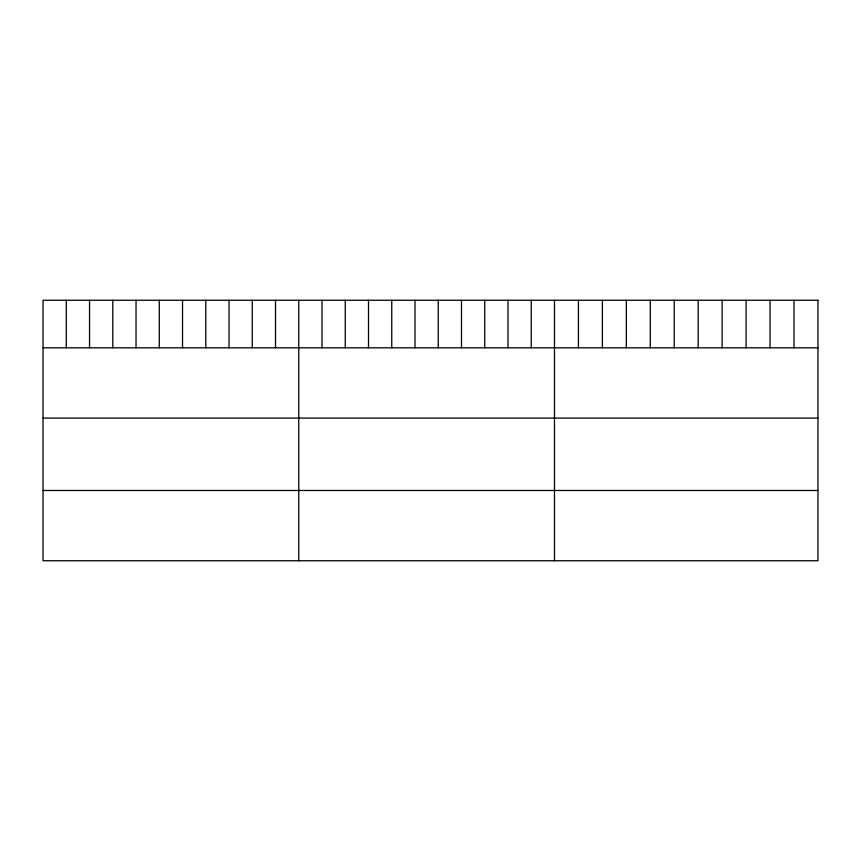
<?xml version="1.0" encoding="UTF-8"?>
<svg xmlns="http://www.w3.org/2000/svg" width="861" height="861" viewBox="0 0 861 861"><rect width="100%" height="100%" fill="white"/><g stroke="black" fill="none" stroke-linecap="round" stroke-linejoin="round"><path stroke-width="1.29" d="M43.05 347.812L817.95 347.812M43.05 418.08L817.95 418.08M43.05 490.479L817.95 490.479M794.003 300.252L794.003 347.812M770.046 300.252L770.046 347.812M746.1 300.252L746.1 347.812M722.142 300.252L722.142 347.812M698.196 300.252L698.196 347.812M674.238 300.252L674.238 347.812M650.292 300.252L650.292 347.812M626.334 300.252L626.334 347.812M602.388 300.252L602.388 347.812M578.431 300.252L578.431 347.812M554.484 300.252L554.484 560.748M531.237 300.252L531.237 347.812M507.99 300.252L507.99 347.812M484.743 300.252L484.743 347.812M461.496 300.252L461.496 347.812M438.249 300.252L438.249 347.812M415.002 300.252L415.002 347.812M391.755 300.252L391.755 347.812M368.508 300.252L368.508 347.812M345.261 300.252L345.261 347.812M322.014 300.252L322.014 347.812M298.767 300.252L298.767 560.748M275.52 300.252L275.52 347.812M252.273 300.252L252.273 347.812M229.026 300.252L229.026 347.812M205.779 300.252L205.779 347.812M182.532 300.252L182.532 347.812M159.285 300.252L159.285 347.812M136.038 300.252L136.038 347.812M112.791 300.252L112.791 347.812M89.544 300.252L89.544 347.812M66.297 300.252L66.297 347.812M817.95 300.252L43.05 300.252L43.05 560.748L817.95 560.748L817.95 300.252"/></g></svg>
